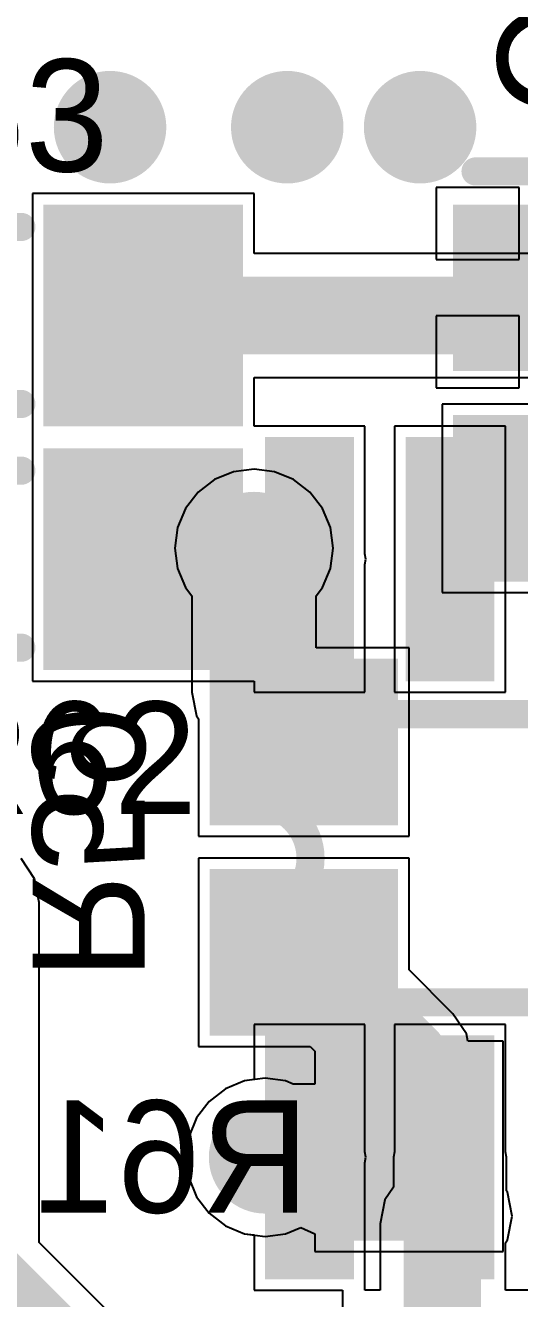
# Model space of a CAD drawing. Header units: millimetres. Extents: x 0 to 7.44, y -3.03 to 0.
# Drawn here: x 0.588 to 0.7637, y -2.1722 to -1.7198 of the extents above; entities that cross this region are included whole.
import ezdxf

# ---------------------------------------------------------------- set-up
doc = ezdxf.new("R2010")
doc.units = ezdxf.units.MM
doc.header["$MEASUREMENT"] = 0
for name, color, linetype in [('BottomLayer', 5, 'Continuous'), ('BottomOverlay', 54, 'Continuous'), ('BottomPaste', 16, 'Continuous'), ('BottomSolder', 6, 'Continuous'), ('MidLayer1', 16, 'Continuous'), ('MidLayer2', 76, 'Continuous'), ('MultiLayer', 9, 'Continuous'), ('TopLayer', 1, 'Continuous'), ('TopOverlay', 2, 'Continuous'), ('TopPaste', 8, 'Continuous'), ('TopSolder', 216, 'Continuous'), ('ViaHoleLayer', 16, 'Continuous')]:
    doc.layers.add(name, color=color, linetype=linetype)

# ---------------------------------------------------------------- blocks, each defined once
blk = doc.blocks.new('OPA2674I_39')
at = {"layer": 'TopLayer'}
for points in [[(-0.14567, 0.13819), (-0.06693, 0.13819), (-0.14567, 0.16181), (-0.06693, 0.16181)], [(0.06693, 0.13819), (0.14567, 0.13819), (0.06693, 0.16181), (0.14567, 0.16181)], [(-0.14567, 0.08819), (-0.06693, 0.08819), (-0.14567, 0.11181), (-0.06693, 0.11181)], [(0.06693, 0.08819), (0.14567, 0.08819), (0.06693, 0.11181), (0.14567, 0.11181)], [(-0.14567, 0.03819), (-0.06693, 0.03819), (-0.14567, 0.06181), (-0.06693, 0.06181)], [(0.06693, 0.03819), (0.14567, 0.03819), (0.06693, 0.06181), (0.14567, 0.06181)], [(-0.14567, -0.01181), (-0.06693, -0.01181), (-0.14567, 0.01181), (-0.06693, 0.01181)], [(0.06693, -0.01181), (0.14567, -0.01181), (0.06693, 0.01181), (0.14567, 0.01181)], [(-0.14567, -0.06181), (-0.06693, -0.06181), (-0.14567, -0.03819), (-0.06693, -0.03819)], [(0.06693, -0.06181), (0.14567, -0.06181), (0.06693, -0.03819), (0.14567, -0.03819)], [(-0.14567, -0.11181), (-0.06693, -0.11181), (-0.14567, -0.08819), (-0.06693, -0.08819)], [(0.06693, -0.11181), (0.14567, -0.11181), (0.06693, -0.08819), (0.14567, -0.08819)], [(-0.14567, -0.16181), (-0.06693, -0.16181), (-0.14567, -0.13819), (-0.06693, -0.13819)], [(0.06693, -0.16181), (0.14567, -0.16181), (0.06693, -0.13819), (0.14567, -0.13819)]]:
    blk.add_solid(points, dxfattribs=at)
at = {"layer": 'TopOverlay', "const_width": 0.01}
for points in [[(-0.05119, 0.1693), (-0.01969, 0.1693)], [(-0.05119, 0.1693), (-0.05119, -0.1693)], [(0.01969, 0.1693), (0.05119, 0.1693)], [(0.05119, 0.1693), (0.05119, -0.1693)], [(-0.05119, -0.1693), (0.05119, -0.1693)]]:
    blk.add_lwpolyline(points, dxfattribs=at)
at = {"layer": 'TopOverlay', "const_width": 0.005}
for points in [[(-0.05369, 0.1693, 1), (-0.04869, 0.1693, 1)], [(-0.05369, 0.1693, 1), (-0.04869, 0.1693, 1)], [(-0.02219, 0.1693, 1), (-0.01719, 0.1693, 1)], [(-0.02219, 0.16928, 1), (-0.01719, 0.16928, 1)], [(0.01719, 0.1693, 1), (0.02219, 0.1693, 1)], [(0.01719, 0.16928, 1), (0.02219, 0.16928, 1)], [(0.04869, 0.1693, 1), (0.05369, 0.1693, 1)], [(0.04869, 0.1693, 1), (0.05369, 0.1693, 1)], [(-0.05369, -0.1693, 1), (-0.04869, -0.1693, 1)], [(-0.05369, -0.1693, 1), (-0.04869, -0.1693, 1)], [(0.04869, -0.1693, 1), (0.05369, -0.1693, 1)], [(0.04869, -0.1693, 1), (0.05369, -0.1693, 1)]]:
    blk.add_lwpolyline(points, format="xyb", close=True, dxfattribs=at)
at = {"layer": 'TopOverlay', "const_width": 0.01}
blk.add_lwpolyline([(0.01969, 0.16928, -1), (-0.01969, 0.16928)], format="xyb", dxfattribs=at)
at = {"layer": 'TopPaste'}
for points in [[(-0.14567, 0.13819), (-0.06693, 0.13819), (-0.14567, 0.16181), (-0.06693, 0.16181)], [(0.06693, 0.13819), (0.14567, 0.13819), (0.06693, 0.16181), (0.14567, 0.16181)], [(-0.14567, 0.08819), (-0.06693, 0.08819), (-0.14567, 0.11181), (-0.06693, 0.11181)], [(0.06693, 0.08819), (0.14567, 0.08819), (0.06693, 0.11181), (0.14567, 0.11181)], [(-0.14567, 0.03819), (-0.06693, 0.03819), (-0.14567, 0.06181), (-0.06693, 0.06181)], [(0.06693, 0.03819), (0.14567, 0.03819), (0.06693, 0.06181), (0.14567, 0.06181)], [(-0.14567, -0.01181), (-0.06693, -0.01181), (-0.14567, 0.01181), (-0.06693, 0.01181)], [(0.06693, -0.01181), (0.14567, -0.01181), (0.06693, 0.01181), (0.14567, 0.01181)], [(-0.14567, -0.06181), (-0.06693, -0.06181), (-0.14567, -0.03819), (-0.06693, -0.03819)], [(0.06693, -0.06181), (0.14567, -0.06181), (0.06693, -0.03819), (0.14567, -0.03819)], [(-0.14567, -0.11181), (-0.06693, -0.11181), (-0.14567, -0.08819), (-0.06693, -0.08819)], [(0.06693, -0.11181), (0.14567, -0.11181), (0.06693, -0.08819), (0.14567, -0.08819)], [(-0.14567, -0.16181), (-0.06693, -0.16181), (-0.14567, -0.13819), (-0.06693, -0.13819)], [(0.06693, -0.16181), (0.14567, -0.16181), (0.06693, -0.13819), (0.14567, -0.13819)]]:
    blk.add_solid(points, dxfattribs=at)
at = {"layer": 'TopSolder'}
for points in [[(-0.14967, 0.13419), (-0.06293, 0.13419), (-0.14967, 0.16581), (-0.06293, 0.16581)], [(0.06293, 0.13419), (0.14967, 0.13419), (0.06293, 0.16581), (0.14967, 0.16581)], [(-0.14967, 0.08419), (-0.06293, 0.08419), (-0.14967, 0.11581), (-0.06293, 0.11581)], [(0.06293, 0.08419), (0.14967, 0.08419), (0.06293, 0.11581), (0.14967, 0.11581)], [(-0.14967, 0.03419), (-0.06293, 0.03419), (-0.14967, 0.06581), (-0.06293, 0.06581)], [(0.06293, 0.03419), (0.14967, 0.03419), (0.06293, 0.06581), (0.14967, 0.06581)], [(-0.14967, -0.01581), (-0.06293, -0.01581), (-0.14967, 0.01581), (-0.06293, 0.01581)], [(0.06293, -0.01581), (0.14967, -0.01581), (0.06293, 0.01581), (0.14967, 0.01581)], [(-0.14967, -0.06581), (-0.06293, -0.06581), (-0.14967, -0.03419), (-0.06293, -0.03419)], [(0.06293, -0.06581), (0.14967, -0.06581), (0.06293, -0.03419), (0.14967, -0.03419)], [(-0.14967, -0.11581), (-0.06293, -0.11581), (-0.14967, -0.08419), (-0.06293, -0.08419)], [(0.06293, -0.11581), (0.14967, -0.11581), (0.06293, -0.08419), (0.14967, -0.08419)], [(-0.14967, -0.16581), (-0.06293, -0.16581), (-0.14967, -0.13419), (-0.06293, -0.13419)], [(0.06293, -0.16581), (0.14967, -0.16581), (0.06293, -0.13419), (0.14967, -0.13419)]]:
    blk.add_solid(points, dxfattribs=at)
blk = doc.blocks.new('RES_1206_40')
at = {"layer": 'TopLayer'}
for points in [[(-0.08661, -0.03543), (-0.02362, -0.03543), (-0.08661, 0.03543), (-0.02362, 0.03543)], [(0.02362, -0.03543), (0.08661, -0.03543), (0.02362, 0.03543), (0.08661, 0.03543)]]:
    blk.add_solid(points, dxfattribs=at)
at = {"layer": 'TopOverlay', "const_width": 0.01}
for points in [[(-0.01178, 0.03146), (0.01178, 0.03146)], [(-0.01178, -0.03146), (0.01178, -0.03146)]]:
    blk.add_lwpolyline(points, dxfattribs=at)
at = {"layer": 'TopOverlay', "const_width": 0.005}
for points in [[(-0.01428, 0.03146, 1), (-0.00928, 0.03146, 1)], [(0.00928, 0.03146, 1), (0.01428, 0.03146, 1)], [(-0.01428, -0.03146, 1), (-0.00928, -0.03146, 1)], [(0.00928, -0.03146, 1), (0.01428, -0.03146, 1)]]:
    blk.add_lwpolyline(points, format="xyb", close=True, dxfattribs=at)
at = {"layer": 'TopPaste'}
for points in [[(-0.08661, -0.03543), (-0.02362, -0.03543), (-0.08661, 0.03543), (-0.02362, 0.03543)], [(0.02362, -0.03543), (0.08661, -0.03543), (0.02362, 0.03543), (0.08661, 0.03543)]]:
    blk.add_solid(points, dxfattribs=at)
at = {"layer": 'TopSolder'}
for points in [[(-0.09061, -0.03943), (-0.01962, -0.03943), (-0.09061, 0.03943), (-0.01962, 0.03943)], [(0.01962, -0.03943), (0.09061, -0.03943), (0.01962, 0.03943), (0.09061, 0.03943)]]:
    blk.add_solid(points, dxfattribs=at)
blk = doc.blocks.new('RES_1206_51')
at = {"layer": 'TopLayer'}
for points in [[(-0.08661, -0.03543), (-0.02362, -0.03543), (-0.08661, 0.03543), (-0.02362, 0.03543)], [(0.02362, -0.03543), (0.08661, -0.03543), (0.02362, 0.03543), (0.08661, 0.03543)]]:
    blk.add_solid(points, dxfattribs=at)
at = {"layer": 'TopOverlay', "const_width": 0.01}
for points in [[(-0.01178, 0.03146), (0.01178, 0.03146)], [(-0.01178, -0.03146), (0.01178, -0.03146)]]:
    blk.add_lwpolyline(points, dxfattribs=at)
at = {"layer": 'TopOverlay', "const_width": 0.005}
for points in [[(-0.01428, 0.03146, 1), (-0.00928, 0.03146, 1)], [(0.00928, 0.03146, 1), (0.01428, 0.03146, 1)], [(-0.01428, -0.03146, 1), (-0.00928, -0.03146, 1)], [(0.00928, -0.03146, 1), (0.01428, -0.03146, 1)]]:
    blk.add_lwpolyline(points, format="xyb", close=True, dxfattribs=at)
at = {"layer": 'TopPaste'}
for points in [[(-0.08661, -0.03543), (-0.02362, -0.03543), (-0.08661, 0.03543), (-0.02362, 0.03543)], [(0.02362, -0.03543), (0.08661, -0.03543), (0.02362, 0.03543), (0.08661, 0.03543)]]:
    blk.add_solid(points, dxfattribs=at)
at = {"layer": 'TopSolder'}
for points in [[(-0.09061, -0.03943), (-0.01962, -0.03943), (-0.09061, 0.03943), (-0.01962, 0.03943)], [(0.01962, -0.03943), (0.09061, -0.03943), (0.01962, 0.03943), (0.09061, 0.03943)]]:
    blk.add_solid(points, dxfattribs=at)
blk = doc.blocks.new('RES_0805_B_52')
at = {"layer": 'BottomLayer'}
for points in [[(-0.06299, -0.02953), (-0.01181, -0.02953), (-0.06299, 0.02953), (-0.01181, 0.02953)], [(0.01181, -0.02953), (0.06299, -0.02953), (0.01181, 0.02953), (0.06299, 0.02953)]]:
    blk.add_solid(points, dxfattribs=at)
at = {"layer": 'BottomPaste'}
for points in [[(-0.06299, -0.02953), (-0.01181, -0.02953), (-0.06299, 0.02953), (-0.01181, 0.02953)], [(0.01181, -0.02953), (0.06299, -0.02953), (0.01181, 0.02953), (0.06299, 0.02953)]]:
    blk.add_solid(points, dxfattribs=at)
at = {"layer": 'BottomSolder'}
for points in [[(-0.06699, -0.03353), (-0.00781, -0.03353), (-0.06699, 0.03353), (-0.00781, 0.03353)], [(0.00781, -0.03353), (0.06699, -0.03353), (0.00781, 0.03353), (0.06699, 0.03353)]]:
    blk.add_solid(points, dxfattribs=at)
blk = doc.blocks.new('CAP_0805_B_123')
at = {"layer": 'BottomLayer'}
for points in [[(-0.05511, -0.02953), (-0.00393, -0.02953), (-0.05511, 0.02953), (-0.00393, 0.02953)], [(0.0197, -0.02953), (0.07088, -0.02953), (0.0197, 0.02953), (0.07088, 0.02953)]]:
    blk.add_solid(points, dxfattribs=at)
at = {"layer": 'BottomOverlay', "const_width": 0.01}
blk.add_lwpolyline([(-0.07088, -0.02557), (-0.07088, 0.02557)], dxfattribs=at)
at = {"layer": 'BottomOverlay', "const_width": 0.005}
for points in [[(-0.07338, 0.02557, 1), (-0.06838, 0.02557, 1)], [(-0.07338, -0.02557, 1), (-0.06838, -0.02557, 1)]]:
    blk.add_lwpolyline(points, format="xyb", close=True, dxfattribs=at)
at = {"layer": 'BottomPaste'}
for points in [[(-0.05511, -0.02953), (-0.00393, -0.02953), (-0.05511, 0.02953), (-0.00393, 0.02953)], [(0.0197, -0.02953), (0.07088, -0.02953), (0.0197, 0.02953), (0.07088, 0.02953)]]:
    blk.add_solid(points, dxfattribs=at)
at = {"layer": 'BottomSolder'}
for points in [[(-0.05911, -0.03353), (0.00007, -0.03353), (-0.05911, 0.03353), (0.00007, 0.03353)], [(0.0157, -0.03353), (0.07488, -0.03353), (0.0157, 0.03353), (0.07488, 0.03353)]]:
    blk.add_solid(points, dxfattribs=at)
blk = doc.blocks.new('RES_0805_B_243')
at = {"layer": 'BottomLayer'}
for points in [[(-0.06299, -0.02953), (-0.01181, -0.02953), (-0.06299, 0.02953), (-0.01181, 0.02953)], [(0.01181, -0.02953), (0.06299, -0.02953), (0.01181, 0.02953), (0.06299, 0.02953)]]:
    blk.add_solid(points, dxfattribs=at)
at = {"layer": 'BottomPaste'}
for points in [[(-0.06299, -0.02953), (-0.01181, -0.02953), (-0.06299, 0.02953), (-0.01181, 0.02953)], [(0.01181, -0.02953), (0.06299, -0.02953), (0.01181, 0.02953), (0.06299, 0.02953)]]:
    blk.add_solid(points, dxfattribs=at)
at = {"layer": 'BottomSolder'}
for points in [[(-0.06699, -0.03353), (-0.00781, -0.03353), (-0.06699, 0.03353), (-0.00781, 0.03353)], [(0.00781, -0.03353), (0.06699, -0.03353), (0.00781, 0.03353), (0.06699, 0.03353)]]:
    blk.add_solid(points, dxfattribs=at)

msp = doc.modelspace()

# ---------------------------------------------------------------- linework, layer by layer
at = {"layer": 'BottomLayer'}
for p, q in [((0.76362, -1.7774), (0.73409, -1.7774)), ((0.73409, -1.7774), (0.73409, -1.80299)), ((0.76362, -1.80299), (0.76362, -1.7774)), ((0.73409, -1.80299), (0.76362, -1.80299)), ((0.76362, -1.82299), (0.73409, -1.82299)), ((0.73409, -1.82299), (0.73409, -1.84858)), ((0.76362, -1.84858), (0.76362, -1.82299)), ((0.73409, -1.84858), (0.76362, -1.84858)), ((0.85842, -1.85433), (0.73622, -1.85433)), ((0.73622, -1.85433), (0.73622, -1.92126)), ((0.66929, -1.8774), (0.66201, -1.87836)), ((0.67657, -1.87836), (0.66929, -1.8774)), ((0.65523, -1.88116), (0.64941, -1.88563)), ((0.66201, -1.87836), (0.65523, -1.88116)), ((0.68335, -1.88116), (0.67657, -1.87836)), ((0.68917, -1.88563), (0.68335, -1.88116)), ((0.64941, -1.88563), (0.64494, -1.89145)), ((0.69364, -1.89145), (0.68917, -1.88563)), ((0.64494, -1.89145), (0.64213, -1.89824)), ((0.69645, -1.89824), (0.69364, -1.89145)), ((0.64213, -1.89824), (0.64118, -1.90551)), ((0.69741, -1.90551), (0.69645, -1.89824)), ((0.64118, -1.90551), (0.64213, -1.91279)), ((0.69645, -1.91279), (0.69741, -1.90551)), ((0.64213, -1.91279), (0.64494, -1.91957)), ((0.69364, -1.91957), (0.69645, -1.91279)), ((0.64494, -1.91957), (0.64721, -1.92253)), ((0.64721, -1.92253), (0.64721, -1.95669)), ((0.69137, -1.92253), (0.69364, -1.91957)), ((0.69137, -1.94094), (0.69137, -1.92253)), ((0.73622, -1.92126), (0.82052, -1.92126)), ((0.72441, -1.94094), (0.69137, -1.94094)), ((0.72441, -2.00787), (0.72441, -1.94094)), ((0.64721, -1.95669), (0.64889, -1.96514)), ((0.64889, -1.96514), (0.64961, -1.96621)), ((0.64961, -1.96621), (0.64961, -2.00787)), ((0.64961, -2.00787), (0.72441, -2.00787)), ((0.59126, -2.02305), (0.58648, -2.01588)), ((0.72441, -2.01575), (0.64961, -2.01575)), ((0.64961, -2.01575), (0.64961, -2.08268)), ((0.72441, -2.05539), (0.72441, -2.01575)), ((0.59294, -2.0315), (0.59126, -2.02305)), ((0.59294, -2.15227), (0.59294, -2.0315)), ((0.74002, -2.071), (0.72441, -2.05539)), ((0.74481, -2.07817), (0.74002, -2.071)), ((0.74531, -2.08071), (0.74481, -2.07817)), ((0.75787, -2.08071), (0.74531, -2.08071)), ((0.75787, -2.15551), (0.75787, -2.08071)), ((0.64961, -2.08268), (0.68925, -2.08268)), ((0.68925, -2.08268), (0.69095, -2.08437)), ((0.69095, -2.08437), (0.69095, -2.09603)), ((0.66595, -2.09489), (0.65917, -2.0977)), ((0.67323, -2.09393), (0.66595, -2.09489)), ((0.68051, -2.09489), (0.67323, -2.09393)), ((0.68326, -2.09603), (0.68051, -2.09489)), ((0.65917, -2.0977), (0.65335, -2.10217)), ((0.69095, -2.09603), (0.68326, -2.09603)), ((0.65335, -2.10217), (0.64888, -2.10799)), ((0.64888, -2.10799), (0.64607, -2.11477)), ((0.64607, -2.11477), (0.64511, -2.12205)), ((0.64511, -2.12205), (0.64607, -2.12932)), ((0.64607, -2.12932), (0.64888, -2.1361)), ((0.64888, -2.1361), (0.65335, -2.14193)), ((0.65335, -2.14193), (0.65917, -2.1464)), ((0.65917, -2.1464), (0.66595, -2.1492)), ((0.66595, -2.1492), (0.67323, -2.15016)), ((0.67323, -2.15016), (0.68051, -2.1492)), ((0.68051, -2.1492), (0.68594, -2.14695)), ((0.68594, -2.14695), (0.69095, -2.14927)), ((0.69095, -2.14927), (0.69095, -2.15551)), ((0.70206, -2.26139), (0.59294, -2.15227)), ((0.69095, -2.15551), (0.75787, -2.15551))]:
    msp.add_line(p, q, dxfattribs=at)
for points, const_width in [([(0.60811, -1.75591, 1), (0.62811, -1.75591, 1)], 0.02), ([(0.6711, -1.75591, 1), (0.6911, -1.75591, 1)], 0.02), ([(0.71835, -1.75591, 1), (0.73835, -1.75591, 1)], 0.02), ([(0.65929, -1.90551, 1), (0.67929, -1.90551, 1)], 0.02), ([(0.6624, -1.90551, 1), (0.67618, -1.90551, 1)], 0.01378), ([(0.6624, -1.95669, 1), (0.67618, -1.95669, 1)], 0.01378), ([(0.6624, -1.95669, 1), (0.67618, -1.95669, 1)], 0.01378), ([(0.68012, -1.97441, 1), (0.6939, -1.97441, 1)], 0.01378), ([(0.68012, -2.04921, 1), (0.6939, -2.04921, 1)], 0.01378), ([(0.71752, -2.08661, 1), (0.7313, -2.08661, 1)], 0.01378), ([(0.71752, -2.08661, 1), (0.7313, -2.08661, 1)], 0.01378), ([(0.66323, -2.12205, 1), (0.68323, -2.12205, 1)], 0.02), ([(0.66634, -2.12205, 1), (0.68012, -2.12205, 1)], 0.01378), ([(0.67028, -2.11811, 1), (0.68406, -2.11811, 1)], 0.01378), ([(0.67028, -2.11811, 1), (0.68406, -2.11811, 1)], 0.01378), ([(0.71752, -2.11811, 1), (0.7313, -2.11811, 1)], 0.01378), ([(0.71752, -2.11811, 1), (0.7313, -2.11811, 1)], 0.01378)]:
    msp.add_lwpolyline(points, format="xyb", close=True, dxfattribs=dict(at, const_width=const_width))
at = {"layer": 'BottomLayer', "const_width": 0.02756}
for points in [[(0.66929, -1.95669), (0.66929, -1.90551)], [(0.66929, -1.95669), (0.68701, -1.97441)], [(0.68701, -2.04921), (0.72441, -2.08661)], [(0.72441, -2.11811), (0.72441, -2.08661)], [(0.67323, -2.12205), (0.67717, -2.11811)], [(0.67717, -2.11811), (0.72441, -2.11811)], [(0.57087, -2.16142), (0.69291, -2.28346)]]:
    msp.add_lwpolyline(points, dxfattribs=at)
at = {"layer": 'MidLayer1', "const_width": 0.02}
for points in [[(0.60811, -1.75591, 1), (0.62811, -1.75591, 1)], [(0.6711, -1.75591, 1), (0.6911, -1.75591, 1)], [(0.71835, -1.75591, 1), (0.73835, -1.75591, 1)], [(0.65929, -1.90551, 1), (0.67929, -1.90551, 1)], [(0.66323, -2.12205, 1), (0.68323, -2.12205, 1)]]:
    msp.add_lwpolyline(points, format="xyb", close=True, dxfattribs=at)
at = {"layer": 'MidLayer2', "const_width": 0.02}
for points in [[(0.60811, -1.75591, 1), (0.62811, -1.75591, 1)], [(0.6711, -1.75591, 1), (0.6911, -1.75591, 1)], [(0.71835, -1.75591, 1), (0.73835, -1.75591, 1)], [(0.65929, -1.90551, 1), (0.67929, -1.90551, 1)], [(0.66323, -2.12205, 1), (0.68323, -2.12205, 1)]]:
    msp.add_lwpolyline(points, format="xyb", close=True, dxfattribs=at)
at = {"layer": 'MultiLayer', "const_width": 0.02}
for points in [[(0.60811, -1.75591, 1), (0.62811, -1.75591, 1)], [(0.6711, -1.75591, 1), (0.6911, -1.75591, 1)], [(0.71835, -1.75591, 1), (0.73835, -1.75591, 1)], [(0.65929, -1.90551, 1), (0.67929, -1.90551, 1)], [(0.66323, -2.12205, 1), (0.68323, -2.12205, 1)]]:
    msp.add_lwpolyline(points, format="xyb", close=True, dxfattribs=at)
at = {"layer": 'TopLayer'}
for p, q in [((0.66929, -1.77953), (0.59055, -1.77953)), ((0.59055, -1.77953), (0.59055, -1.86114)), ((0.66929, -1.80076), (0.66929, -1.77953)), ((0.95276, -1.80076), (0.66929, -1.80076)), ((0.66929, -1.8572), (0.66929, -1.84491)), ((0.66929, -1.84491), (0.94361, -1.84491)), ((0.66929, -1.8622), (0.66929, -1.8572)), ((0.59055, -1.86114), (0.59055, -1.86614)), ((0.67429, -1.8622), (0.66929, -1.8622)), ((0.70866, -1.8622), (0.67429, -1.8622)), ((0.70866, -1.90751), (0.70866, -1.8622)), ((0.75866, -1.8622), (0.71929, -1.8622)), ((0.71929, -1.8622), (0.71929, -1.95669)), ((0.75866, -1.95669), (0.75866, -1.8622)), ((0.59055, -1.86614), (0.59055, -1.87114)), ((0.59055, -1.87114), (0.59055, -1.95276)), ((0.70905, -1.90945), (0.70866, -1.90751)), ((0.70866, -1.91139), (0.70905, -1.90945)), ((0.70866, -1.95669), (0.70866, -1.91139)), ((0.59055, -1.95276), (0.66929, -1.95276)), ((0.66929, -1.95276), (0.66929, -1.95669)), ((0.66929, -1.95669), (0.70866, -1.95669)), ((0.71929, -1.95669), (0.75866, -1.95669)), ((0.70866, -2.0748), (0.66929, -2.0748)), ((0.66929, -2.0748), (0.66929, -2.09445)), ((0.70866, -2.12011), (0.70866, -2.0748)), ((0.75866, -2.0748), (0.71929, -2.0748)), ((0.71929, -2.0748), (0.71929, -2.12011)), ((0.75866, -2.12011), (0.75866, -2.0748)), ((0.66595, -2.09489), (0.65917, -2.0977)), ((0.66929, -2.09445), (0.66595, -2.09489)), ((0.65917, -2.0977), (0.65335, -2.10217)), ((0.65335, -2.10217), (0.64888, -2.10799)), ((0.64888, -2.10799), (0.64607, -2.11477)), ((0.64607, -2.11477), (0.64511, -2.12205)), ((0.64511, -2.12205), (0.64607, -2.12932)), ((0.70905, -2.12205), (0.70866, -2.12011)), ((0.70866, -2.12399), (0.70905, -2.12205)), ((0.71929, -2.12011), (0.71891, -2.12205)), ((0.71891, -2.12205), (0.71891, -2.13261)), ((0.75905, -2.12205), (0.75866, -2.12011)), ((0.75905, -2.13398), (0.75905, -2.12205)), ((0.70866, -2.16929), (0.70866, -2.12399)), ((0.64607, -2.12932), (0.64888, -2.1361)), ((0.71891, -2.13261), (0.71582, -2.13722)), ((0.75937, -2.13446), (0.75905, -2.13398)), ((0.76105, -2.14291), (0.75937, -2.13446)), ((0.64888, -2.1361), (0.65335, -2.14193)), ((0.71582, -2.13722), (0.71414, -2.14567)), ((0.65335, -2.14193), (0.65917, -2.1464)), ((0.75937, -2.15136), (0.76105, -2.14291)), ((0.65917, -2.1464), (0.66595, -2.1492)), ((0.66595, -2.1492), (0.66929, -2.14964)), ((0.71414, -2.14567), (0.71414, -2.16929)), ((0.66929, -2.14964), (0.66929, -2.16929)), ((0.75866, -2.15243), (0.75937, -2.15136)), ((0.75866, -2.16929), (0.75866, -2.15243)), ((0.66929, -2.16929), (0.70079, -2.16929)), ((0.70079, -2.16929), (0.70079, -2.23622)), ((0.71414, -2.16929), (0.70866, -2.16929)), ((0.76929, -2.16929), (0.75866, -2.16929))]:
    msp.add_line(p, q, dxfattribs=at)
for points, const_width in [([(0.60811, -1.75591, 1), (0.62811, -1.75591, 1)], 0.02), ([(0.6711, -1.75591, 1), (0.6911, -1.75591, 1)], 0.02), ([(0.71835, -1.75591, 1), (0.73835, -1.75591, 1)], 0.02), ([(0.62303, -1.82283, 1), (0.63681, -1.82283, 1)], 0.01378), ([(0.65929, -1.90551, 1), (0.67929, -1.90551, 1)], 0.02), ([(0.62303, -1.90945, 1), (0.63681, -1.90945, 1)], 0.01378), ([(0.6565, -1.90551, 1), (0.67028, -1.90551, 1)], 0.01378), ([(0.6565, -1.90551, 1), (0.67028, -1.90551, 1)], 0.01378), ([(0.6565, -1.90945, 1), (0.67028, -1.90945, 1)], 0.01378), ([(0.6565, -1.90945, 1), (0.67028, -1.90945, 1)], 0.01378), ([(0.6624, -1.90551, 1), (0.67618, -1.90551, 1)], 0.01378), ([(0.65748, -1.90945, 1), (0.66929, -1.90945, 1)], 0.01181), ([(0.68307, -1.90945, 1), (0.69488, -1.90945, 1)], 0.01181), ([(0.66323, -2.12205, 1), (0.68323, -2.12205, 1)], 0.02), ([(0.66732, -2.12205, 1), (0.67913, -2.12205, 1)], 0.01181), ([(0.68307, -2.12205, 1), (0.69488, -2.12205, 1)], 0.01181), ([(0.73307, -2.12205, 1), (0.74488, -2.12205, 1)], 0.01181), ([(0.73209, -2.14291, 1), (0.74587, -2.14291, 1)], 0.01378), ([(0.73307, -2.14291, 1), (0.74488, -2.14291, 1)], 0.01181), ([(0.72933, -2.14567, 1), (0.74311, -2.14567, 1)], 0.01378), ([(0.72933, -2.14567, 1), (0.74311, -2.14567, 1)], 0.01378)]:
    msp.add_lwpolyline(points, format="xyb", close=True, dxfattribs=dict(at, const_width=const_width))
for points, const_width in [([(0.62992, -1.82283), (0.95276, -1.82283)], 0.02756), ([(0.62992, -1.90945), (0.66339, -1.90945)], 0.02756), ([(0.66339, -1.90945), (0.66339, -1.90551)], 0.02756), ([(0.66339, -1.90551), (0.66929, -1.90551)], 0.02756), ([(0.66339, -1.90945), (0.68898, -1.90945)], 0.02362), ([(0.67323, -2.12205), (0.68898, -2.12205)], 0.02362), ([(0.73898, -2.14291), (0.73898, -2.12205)], 0.02362), ([(0.73622, -2.14567), (0.73898, -2.14291)], 0.02756), ([(0.73622, -2.20079), (0.73622, -2.14567)], 0.02756)]:
    msp.add_lwpolyline(points, dxfattribs=dict(at, const_width=const_width))
at = {"layer": 'ViaHoleLayer', "const_width": 0.00956}
for points in [[(0.61333, -1.75591, 1), (0.62289, -1.75591, 1)], [(0.67632, -1.75591, 1), (0.68588, -1.75591, 1)], [(0.72357, -1.75591, 1), (0.73313, -1.75591, 1)], [(0.66451, -1.90551, 1), (0.67407, -1.90551, 1)], [(0.66845, -2.12205, 1), (0.67801, -2.12205, 1)]]:
    msp.add_lwpolyline(points, format="xyb", close=True, dxfattribs=at)

# ---------------------------------------------------------------- block references
for name, p, rotation in [('CAP_0805_B_123', (0.77362, -1.84251), 270), ('OPA2674I_39', (0.83898, -2.01575), 90), ('RES_0805_B_243', (0.68701, -2.01181), 270)]:
    msp.add_blockref(name, p, dxfattribs=dict(rotation=rotation))
for name, p in [('RES_1206_51', (0.5748, -1.82283)), ('RES_1206_40', (0.5748, -1.90945)), ('RES_0805_B_52', (0.76181, -2.11811))]:
    msp.add_blockref(name, p)

# ---------------------------------------------------------------- texts
at = {"layer": 'BottomOverlay', "text_generation_flag": 2}
for s, p in [('C100', (0.75591, -1.75197)), ('R59', (0.59055, -2.05906))]:
    msp.add_text(s, height=0.039894, rotation=270, dxfattribs=at).set_placement(p)
msp.add_text('R61', height=0.039894, dxfattribs=at).set_placement((0.68898, -2.14173))
at = {"layer": 'TopOverlay'}
for s, p in [('R63', (0.51968, -1.77165)), ('R62', (0.55118, -2))]:
    msp.add_text(s, height=0.039894, dxfattribs=at).set_placement(p)

doc.saveas('drawing.dxf')
